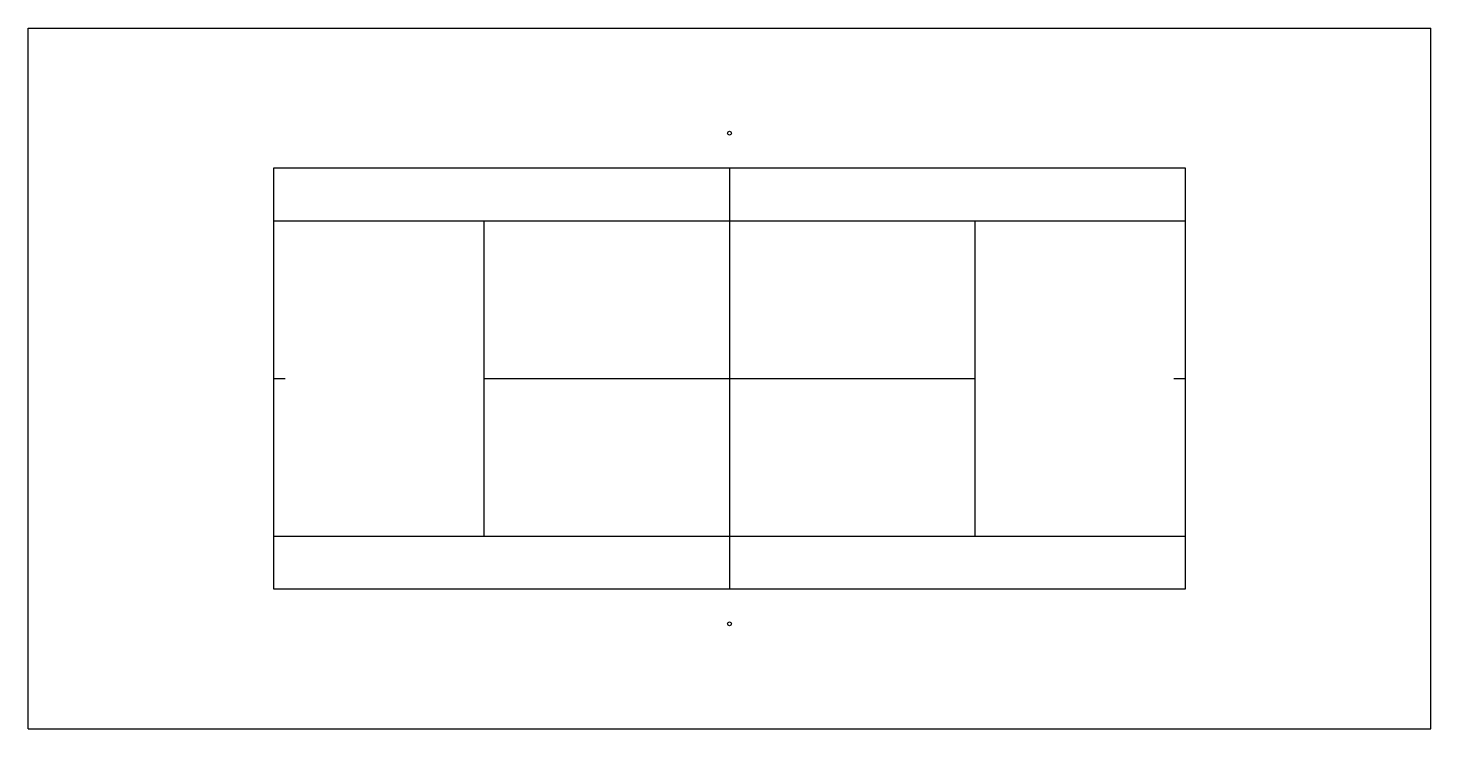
# Model space of a CAD drawing. Header units: millimetres. Extents: x 0 to 36576, y -9144 to 9144.
import ezdxf

# ---------------------------------------------------------------- set-up
doc = ezdxf.new("R2010")
doc.units = ezdxf.units.MM
doc.header["$MEASUREMENT"] = 0

# ---------------------------------------------------------------- blocks, each defined once
blk = doc.blocks.new('Recreation_Tennis')
at = {"color": 0}
for p, q in [((0, -9144), (0, 9144)), ((0, 9144), (36576, 9144)), ((36576, -9144), (36576, 9144)), ((30175.2, 5486.4), (6400.8, 5486.4)), ((6400.8, 5486.4), (6400.8, -5486.4)), ((18288, 5486.4), (18288, -5486.4)), ((30175.2, -5486.4), (30175.2, 5486.4)), ((6400.8, 4114.8), (30175.2, 4114.8)), ((11887.2, 4114.8), (11887.2, -4114.8)), ((24688.8, -4114.8), (24688.8, 4114.8)), ((6400.8, 0), (6700.8, 0)), ((11887.2, 0), (24688.8, 0)), ((29875.2, 0), (30175.2, 0)), ((6400.8, -4114.8), (30175.2, -4114.8)), ((6400.8, -5486.4), (30175.2, -5486.4)), ((0, -9144), (36576, -9144))]:
    blk.add_line(p, q, dxfattribs=at)
for centre in [(18288, 6400.8), (18288, -6400.8)]:
    blk.add_circle(centre, 50.8, dxfattribs=at)

msp = doc.modelspace()

# ---------------------------------------------------------------- block references
msp.add_blockref('Recreation_Tennis', (0, 0))

doc.saveas('drawing.dxf')
